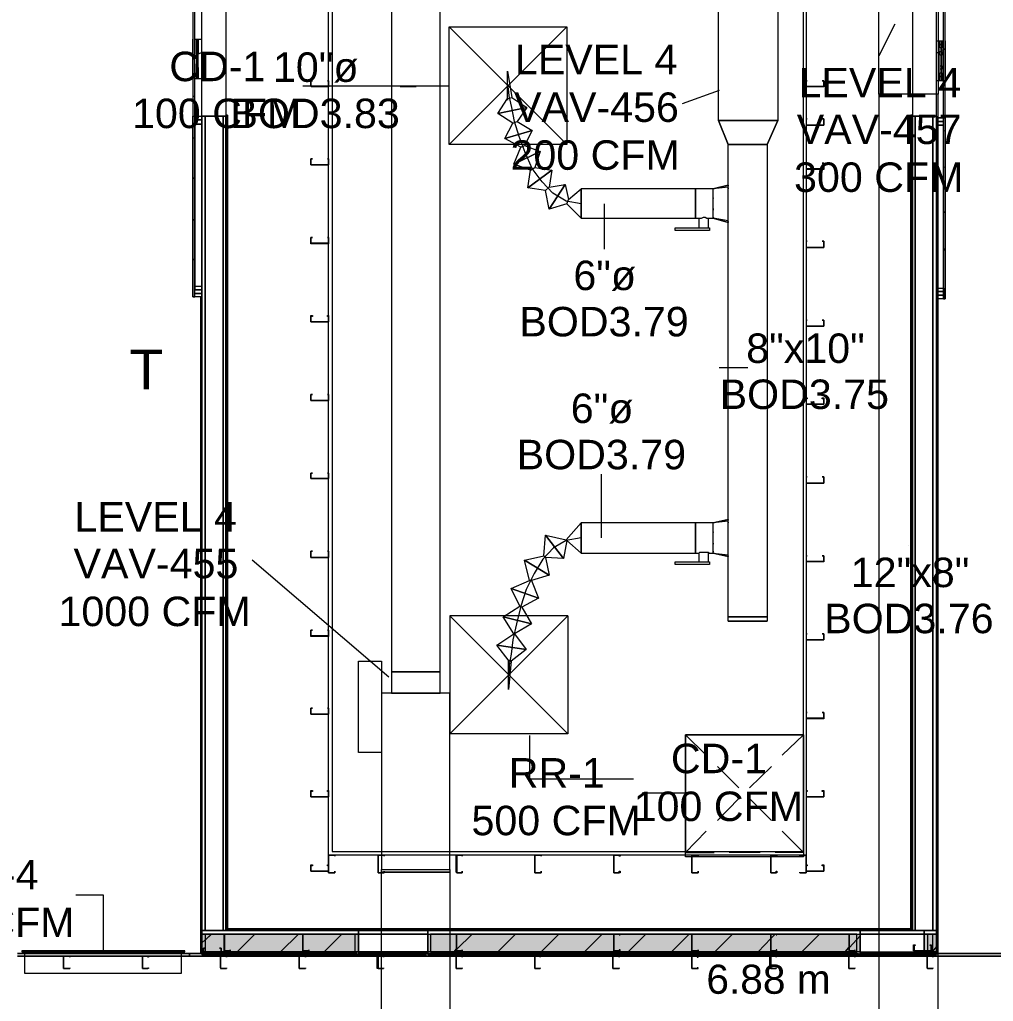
# Model space of a CAD drawing. Header units: metres. Extents: x 29 to 268, y -7 to 151.
# Drawn here: x 75.5 to 80.54, y 35.82 to 40.9 of the extents above; entities that cross this region are included whole.
import ezdxf

# ---------------------------------------------------------------- set-up
doc = ezdxf.new("R2010")
doc.units = ezdxf.units.M
doc.layers.add('HVAC - Ductos', color=5, linetype='Continuous', lineweight=50)
doc.layers.add('PDF2_Geometry', color=7, linetype='Continuous', true_color=0xaaaaaa)
doc.layers.add('PDF2_Solid Fills', color=7, linetype='Continuous', true_color=0xffffff)
doc.layers.add('PDF2_Text', color=7, linetype='Continuous')
doc.styles.add('PDF Helvetica', font='')
doc.styles.get('PDF Helvetica').set_extended_font_data('Helvetica')

msp = doc.modelspace()

# ---------------------------------------------------------------- hatches: boundary and pattern name
at = {"layer": 'PDF2_Solid Fills', "lineweight": 0, "transparency": 33554559}
h = msp.add_hatch(color=256, dxfattribs=at)
h.paths.add_polyline_path([(77.2539, 36.0759), (77.2539, 36.1675), (76.4427, 36.1675), (76.4427, 36.0805), (76.5435, 36.0805)])
h.paths.add_polyline_path([(80.2148, 36.0805), (80.2423, 36.0759), (80.2423, 36.1675), (80.1781, 36.1675), (80.1781, 36.0805)])
h.paths.add_polyline_path([(79.8481, 36.0759), (79.8481, 36.1675), (77.6114, 36.1675), (77.6114, 36.0759)])
h = msp.add_hatch(color=256, dxfattribs=at)
h.paths.add_polyline_path([(77.2356, 36.0759), (77.2356, 36.1675), (76.461, 36.1675), (76.461, 36.0805), (76.5435, 36.0805)])
h.paths.add_polyline_path([(80.2239, 36.0759), (80.2239, 36.1675), (80.1965, 36.1675), (80.1965, 36.0805), (80.2148, 36.0805)])
h.paths.add_polyline_path([(79.8298, 36.0759), (79.8298, 36.1675), (77.6252, 36.1675), (77.6252, 36.0759)])

# ---------------------------------------------------------------- linework, layer by layer
at = {"layer": 'HVAC - Ductos', "lineweight": 0}
for points in [[(77.4235, 42.5751), (77.4235, 37.5242), (77.4281, 37.5242), (77.4419, 37.5242), (77.4601, 37.5242), (77.4877, 37.5242), (77.5152, 37.5242), (77.5519, 37.5242), (77.5839, 37.5242), (77.616, 37.5242), (77.6389, 37.5242), (77.6619, 37.5242), (77.671, 37.5242), (77.6756, 37.5242), (77.6756, 42.5751)], [(77.7215, 40.2513), (78.331, 40.8609)], [(78.331, 40.2513), (77.7215, 40.8609)], [(80.0269, 40.8746), (79.9443, 40.7096)], [(78.0239, 40.4897), (78.0239, 40.4805), (78.0239, 40.6317), (78.0469, 40.4943), (78.1247, 40.4438), (77.9735, 40.4117), (78.0239, 40.4897), (78.0469, 40.4943)], [(77.7215, 40.5538), (76.9652, 40.5538)], [(77.5519, 40.5492), (77.4693, 40.5492)], [(78.4043, 39.9443), (78.3265, 39.958), (78.2577, 39.9992), (78.2027, 40.0588), (78.1523, 40.1275), (78.1156, 40.2101), (78.0835, 40.2926), (78.0606, 40.3705), (78.0469, 40.4438), (78.0331, 40.5034), (78.0285, 40.5401), (78.0239, 40.5538)], [(79.1193, 40.5309), (78.9269, 40.4621)], [(78.0515, 40.3613), (77.9735, 40.4117), (78.1247, 40.4438), (78.0744, 40.3705), (78.1523, 40.3246), (78.0102, 40.2834), (78.0515, 40.3613), (78.0744, 40.3705)], [(79.1148, 40.3751), (79.4219, 40.3751)], [(79.3669, 40.2513), (79.4219, 40.3751), (79.3669, 40.2513)], [(78.0927, 40.2375), (78.0102, 40.2834), (78.1523, 40.3246), (78.111, 40.2467), (78.1935, 40.2147), (78.056, 40.1505), (78.0927, 40.2375), (78.111, 40.2467)], [(79.3669, 40.2513), (79.1652, 40.2513)], [(78.1431, 40.1184), (78.056, 40.1505), (78.1935, 40.2147), (78.166, 40.1321), (78.2531, 40.1184), (78.1293, 40.0267), (78.1431, 40.1184), (78.166, 40.1321)], [(78.221, 40.013), (78.1293, 40.0267), (78.2531, 40.1184), (78.2393, 40.0313), (78.3219, 40.0451), (78.2393, 39.9167), (78.221, 40.013), (78.2393, 40.0313)], [(78.331, 39.9443), (78.2393, 39.9167), (78.3219, 40.0451), (78.3402, 39.9671), (78.4043, 40.0221), (78.4043, 39.8709), (78.331, 39.9443), (78.3402, 39.9671)], [(78.4043, 39.8755), (78.4043, 39.88), (78.4043, 39.8892), (78.4043, 39.9075), (78.4043, 39.9259), (78.4043, 39.9443), (78.4043, 39.9671), (78.4043, 39.9855), (78.4043, 39.9992), (78.4043, 40.013), (78.4043, 40.0175), (78.4043, 40.0221), (78.4043, 40.0175), (78.4043, 40.013), (78.4043, 39.9992), (78.4043, 39.9855), (78.4043, 39.9671), (78.4043, 39.9443), (78.4043, 39.9259), (78.4043, 39.9075), (78.4043, 39.8892), (78.4043, 39.88), (78.4043, 39.8709), (78.9956, 39.8709), (79.0139, 39.8709), (79.0139, 39.8205)], [(79.1652, 39.8525), (79.1652, 39.848), (79.0873, 39.8709), (79.0873, 39.88), (79.0873, 39.8892), (79.0873, 39.9075), (79.0873, 39.9259), (79.0873, 39.9443), (79.0873, 39.9671), (79.0873, 39.9855), (79.0873, 39.9992), (79.0873, 40.013), (79.0873, 40.0175), (79.0873, 40.0221), (78.9956, 40.0221), (78.9956, 40.0175), (78.9956, 40.013), (78.9956, 39.9992), (78.9956, 39.9855), (78.9956, 39.9671), (78.9956, 39.9443), (78.9956, 39.9259), (78.9956, 39.9075), (78.9956, 39.8892), (78.9956, 39.88), (78.9956, 39.8709), (78.9956, 39.88), (78.9956, 39.8892), (78.9956, 39.9075), (78.9956, 39.9259), (78.9956, 39.9443), (78.9956, 39.9671), (78.9956, 39.9855), (78.9956, 39.9992), (78.9956, 40.013), (78.9956, 40.0175), (78.9956, 40.0221), (78.4043, 40.0221), (78.4043, 39.8709)], [(79.1652, 40.0405), (79.0873, 40.0221), (79.1652, 40.0405)], [(79.1652, 40.0267), (79.1652, 40.0221), (79.1652, 40.0313), (79.0873, 40.0221)], [(79.1652, 39.9625), (79.1652, 39.9671), (79.1652, 39.9809), (79.1652, 39.9901), (79.1652, 39.9947), (79.1652, 39.9992), (79.1652, 40.0175)], [(78.5235, 39.9443), (78.5235, 39.7105)], [(79.1652, 39.8984), (79.1652, 39.903), (79.1652, 39.9121), (79.1652, 39.9259), (79.1652, 39.9305), (79.1652, 39.9351), (79.1652, 39.958)], [(78.4043, 39.8709), (78.4043, 39.8709)], [(79.0139, 39.8709), (79.0185, 39.8709), (79.0231, 39.8709), (79.0277, 39.8709), (79.0369, 39.8755), (79.0461, 39.8755), (79.0552, 39.8709), (79.0597, 39.8709), (79.0643, 39.8709)], [(79.0185, 39.8205), (79.0231, 39.8205), (79.0277, 39.8205), (79.0323, 39.8205), (79.0415, 39.8205), (79.0461, 39.8205), (79.0552, 39.8205), (79.0597, 39.8205), (79.0643, 39.8205), (79.0643, 39.8709), (79.0873, 39.8709), (79.0873, 39.8755), (79.0873, 39.8709)], [(79.1652, 39.8571), (79.0873, 39.8709), (79.1652, 39.848), (79.1652, 39.8525), (79.1652, 39.8571), (79.1652, 39.8617), (79.1652, 39.8709)], [(79.1652, 39.8755), (79.1652, 39.8892), (79.1652, 39.8938)], [(79.2661, 39.0963), (79.1193, 39.0963)], [(78.5097, 38.2163), (78.5097, 38.5463)], [(78.331, 38.2025), (78.3127, 38.1109), (78.221, 38.23), (78.3265, 38.2071), (78.331, 38.2025), (78.4043, 38.1384), (78.9956, 38.1384), (78.9956, 38.1429), (78.9956, 38.1521), (78.9956, 38.1613), (78.9956, 38.1797), (78.9956, 38.1979), (78.9956, 38.2163), (78.9956, 38.2346), (78.9956, 38.2529), (78.9956, 38.2713), (78.9956, 38.2805), (78.9956, 38.2897), (78.9956, 38.2942), (78.4043, 38.2942), (78.4043, 38.1384), (78.4043, 38.2942), (78.3265, 38.2071)], [(79.1652, 38.1246), (79.1652, 38.1201), (79.0873, 38.1384), (79.0873, 38.1429), (79.0873, 38.1475), (79.0873, 38.1521), (79.0873, 38.1613), (79.0873, 38.1797), (79.0873, 38.1979), (79.0873, 38.2163), (79.0873, 38.2346), (79.0873, 38.2529), (79.0873, 38.2713), (79.0873, 38.2805), (79.0873, 38.2851), (79.0873, 38.2897), (79.0873, 38.2942), (78.9956, 38.2942), (78.9956, 38.2897), (78.9956, 38.2805), (78.9956, 38.2713), (78.9956, 38.2529), (78.9956, 38.2346), (78.9956, 38.2163), (78.9956, 38.1979), (78.9956, 38.1797), (78.9956, 38.1613), (78.9956, 38.1521), (78.9956, 38.1429), (78.9956, 38.1384), (79.0139, 38.1384), (79.0139, 38.0925)], [(79.1652, 38.3125), (79.0873, 38.2942), (79.1652, 38.3125)], [(79.1652, 38.2346), (79.1652, 38.2392), (79.1652, 38.2484), (79.1652, 38.2575), (79.1652, 38.2621), (79.1652, 38.2713), (79.1652, 38.2897), (79.1652, 38.2988), (79.1652, 38.3034), (79.0873, 38.2942)], [(79.1652, 38.2988), (79.1652, 38.2942)], [(78.4043, 38.2163), (78.3265, 38.2025), (78.2623, 38.1659), (78.2073, 38.1063), (78.1615, 38.0329), (78.1202, 37.9505), (78.0927, 37.8633), (78.0698, 37.7717), (78.0515, 37.6892), (78.0423, 37.6159), (78.0331, 37.5609), (78.0331, 37.5196), (78.0285, 37.5059)], [(78.221, 38.1155), (78.2393, 38.0238), (78.111, 38.1017), (78.2119, 38.1246), (78.221, 38.23), (78.3127, 38.1109), (78.221, 38.1155), (78.2119, 38.1246)], [(79.1652, 38.2025), (79.1652, 38.2071), (79.1652, 38.23)], [(79.1652, 38.1705), (79.1652, 38.1751), (79.1652, 38.1842), (79.1652, 38.1934), (79.1652, 38.1979)], [(79.0139, 38.1384), (79.0185, 38.1429), (79.0231, 38.1429), (79.0277, 38.1429), (79.0369, 38.1429), (79.0461, 38.1429), (79.0552, 38.1429), (79.0597, 38.1429), (79.0643, 38.1429), (79.0643, 38.1384)], [(79.0185, 38.0925), (79.0231, 38.0925), (79.0277, 38.0925), (79.0323, 38.0925), (79.0415, 38.0925), (79.0461, 38.0925), (79.0552, 38.0925), (79.0597, 38.0925), (79.0643, 38.0925), (79.0643, 38.1384), (79.0873, 38.1384), (79.1652, 38.1292)], [(79.0873, 38.1384), (79.1652, 38.1201), (79.1652, 38.1246), (79.1652, 38.1338), (79.1652, 38.1429), (79.1652, 38.1613), (79.1652, 38.1659)], [(80.1002, 38.1751), (80.1002, 38.1751)], [(77.4097, 37.4967), (76.7039, 38.1017)], [(78.1477, 37.9963), (78.1843, 37.9047), (78.0423, 37.955), (78.1385, 37.9963), (78.111, 38.1017), (78.2393, 38.0238), (78.1477, 37.9963), (78.1385, 37.9963)], [(78.0973, 37.8588), (78.1477, 37.7717), (78.001, 37.8083), (78.0881, 37.8633), (78.0423, 37.955), (78.1843, 37.9047), (78.0973, 37.8588), (78.0881, 37.8633)], [(78.3356, 37.8129), (77.726, 37.8129), (77.726, 37.4142), (77.3731, 37.4142), (77.3731, 36.5021), (77.726, 36.5021), (77.726, 37.4142)], [(78.3356, 37.2033), (77.726, 37.8129)], [(78.0606, 37.7213), (78.1202, 37.6388), (77.9689, 37.6617), (78.056, 37.7213), (78.001, 37.8083), (78.1477, 37.7717), (78.0606, 37.7213), (78.056, 37.7213)], [(79.1652, 37.7855), (79.1652, 37.8083), (79.3669, 37.8083), (79.3669, 37.7855)], [(79.3669, 37.7855), (79.1652, 37.7855), (79.3669, 37.7855)], [(78.0423, 37.5792), (78.0285, 37.4325), (78.0285, 37.5838), (78.0331, 37.5792), (77.9689, 37.6617), (78.1202, 37.6388), (78.0423, 37.5792), (78.0331, 37.5792)], [(77.726, 37.4142), (77.726, 37.2033)], [(77.726, 37.2033), (77.726, 37.2033)], [(78.1385, 37.1942), (78.1385, 36.9696), (78.6747, 36.9696)], [(79.0506, 37.0933), (78.9452, 37.1988)], [(79.5548, 36.5892), (79.5548, 37.1988), (78.9452, 37.1988), (78.9452, 36.5892)], [(79.2202, 36.9238), (79.1102, 37.0338)], [(78.9452, 36.8963), (78.7206, 36.8963)], [(79.3898, 36.7542), (79.2752, 36.8688)], [(79.4448, 36.6992), (79.5548, 36.5892), (79.4081, 36.5892)], [(79.0919, 36.5892), (78.9452, 36.5892)], [(79.3302, 36.5892), (79.1698, 36.5892)], [(75.9339, 36.0805), (75.9339, 36.3692), (75.7918, 36.3692)], [(75.5123, 36.0759), (76.3556, 36.0759), (76.3556, 36.0805), (75.5123, 36.0805), (75.5123, 36.0759), (75.526, 36.0759), (75.526, 36.0529), (76.3373, 36.0529), (75.526, 36.0529), (75.526, 35.9659), (76.3373, 35.9659), (76.3373, 36.0529), (76.3373, 36.0759), (76.351, 36.0759)], [(76.3281, 36.0805), (75.5351, 36.0805)], [(76.3327, 36.0529), (76.3327, 36.0529)]]:
    msp.add_lwpolyline(points, dxfattribs=at)
for points in [[(80.2515, 41.4246), (80.2515, 40.5126), (79.9443, 40.5126), (79.9443, 41.4246)], [(79.4219, 41.2826), (79.4219, 40.3751), (79.1148, 40.3751), (79.1148, 41.2826)], [(77.7215, 40.8609), (78.331, 40.8609), (78.331, 40.2513), (77.7215, 40.2513)], [(79.1148, 40.3751), (79.1652, 40.2513)], [(79.3669, 40.2513), (79.3669, 37.8083), (79.1652, 37.8083), (79.1652, 40.2513)], [(79.1652, 40.0359), (79.1652, 40.0405)], [(79.0873, 39.9763), (79.0873, 39.9717)], [(79.0873, 39.9213), (79.0873, 39.9167), (79.0873, 39.9121), (79.0873, 39.9167)], [(78.8902, 39.8067), (78.8902, 39.8205), (79.0689, 39.8205), (79.0689, 39.8067)], [(78.4043, 38.1384), (78.4043, 38.1429), (78.4043, 38.1521), (78.4043, 38.1613), (78.4043, 38.1797), (78.4043, 38.1979), (78.4043, 38.2163), (78.4043, 38.2346), (78.4043, 38.2529), (78.4043, 38.2713), (78.4043, 38.2805), (78.4043, 38.2897), (78.4043, 38.2942), (78.4043, 38.2897), (78.4043, 38.2805), (78.4043, 38.2713), (78.4043, 38.2529), (78.4043, 38.2346), (78.4043, 38.2163), (78.4043, 38.1979), (78.4043, 38.1797), (78.4043, 38.1613), (78.4043, 38.1521), (78.4043, 38.1429)], [(79.1652, 38.3079), (79.1652, 38.3125)], [(79.0873, 38.2484), (79.0873, 38.2438)], [(79.0873, 38.1888), (79.0873, 38.1842)], [(79.0873, 38.1475), (79.0873, 38.1429)], [(78.8902, 38.0788), (78.8902, 38.0925), (79.0689, 38.0925), (79.0689, 38.0788)], [(78.3356, 37.8129), (78.3356, 37.2033), (77.726, 37.2033)], [(77.2539, 37.5792), (77.3731, 37.5792), (77.3731, 37.1071), (77.2539, 37.1071)], [(77.4235, 37.4142), (77.4281, 37.4142), (77.4419, 37.4142), (77.4601, 37.4142), (77.4877, 37.4142), (77.5152, 37.4142), (77.5519, 37.4142), (77.5839, 37.4142), (77.616, 37.4142), (77.6389, 37.4142), (77.6619, 37.4142), (77.671, 37.4142), (77.6756, 37.4142), (77.6756, 37.5242), (77.671, 37.5242), (77.6619, 37.5242), (77.6389, 37.5242), (77.616, 37.5242), (77.5839, 37.5242), (77.5519, 37.5242), (77.5152, 37.5242), (77.4877, 37.5242), (77.4601, 37.5242), (77.4419, 37.5242), (77.4281, 37.5242), (77.4235, 37.5242)], [(78.9452, 37.1988), (79.5548, 37.1988), (79.5548, 36.5663), (78.9452, 36.5663)], [(77.726, 36.5021), (77.726, 36.4883), (77.3731, 36.4883), (77.3731, 36.5021)], [(77.3731, 34.9713), (77.3731, 36.4883), (77.726, 36.4883), (77.726, 34.9713)], [(75.6589, 36.0529), (75.5351, 36.0529)], [(75.8973, 36.0529), (75.7368, 36.0529)], [(76.1356, 36.0529), (75.9752, 36.0529)], [(76.3327, 36.0529), (76.2135, 36.0529)]]:
    msp.add_lwpolyline(points, close=True, dxfattribs=at)
msp.add_lwpolyline([(79.9443, 35.2096), (80.2515, 35.2096), (80.2515, 40.5126), (79.9443, 40.5126), (79.9443, 35.2096), (80.2515, 35.2096), (80.2561, 35.15), (80.2744, 35.095), (80.3019, 35.04), (80.3385, 34.9942), (80.3844, 34.9575), (80.4394, 34.93), (80.4944, 34.9117), (80.5539, 34.9071), (80.5539, 34.6), (80.5539, 34.9071), (80.6181, 34.9071), (80.6181, 34.6), (80.5539, 34.6, -0.40927)], format="xyb", close=True, dxfattribs=at)
at = {"layer": 'PDF2_Geometry', "lineweight": 0}
for points in [[(76.406, 39.463), (76.3968, 39.463), (76.3968, 40.398), (76.406, 40.398), (76.406, 41.3742), (76.3968, 41.3742), (76.3968, 42.355), (76.406, 42.355), (76.406, 43.3313), (76.3968, 43.3313), (76.3968, 44.3076), (76.406, 44.3076), (76.406, 45.2884), (76.3968, 45.2884), (76.3968, 46.5214), (76.3968, 46.7322), (76.406, 46.7322), (76.406, 46.5214), (76.3968, 46.5214), (76.3968, 46.7322), (76.406, 46.7322)], [(76.6031, 40.98), (76.5664, 40.98), (76.5664, 41.8647), (76.5664, 40.398), (76.4427, 40.398), (76.4427, 45.2838), (76.5664, 45.2838), (76.5664, 46.0722), (76.9698, 46.0722), (76.9698, 41.9884), (76.9835, 41.9884), (76.9835, 46.0722), (79.6831, 46.0722), (79.6831, 41.9884), (79.7015, 41.9884), (79.7015, 46.0722)], [(76.5664, 41.8647), (80.1185, 41.8647), (80.1185, 40.398), (80.1185, 36.1859), (80.1185, 40.398), (80.2423, 40.398), (80.2423, 45.2838)], [(80.2789, 39.4538), (80.2881, 39.4538), (80.2881, 40.3889), (80.2881, 39.4538), (80.2789, 39.4538), (80.2789, 40.3889), (80.2881, 40.3889), (80.2881, 41.3651), (80.2789, 41.3651), (80.2789, 42.3459), (80.2881, 42.3459), (80.2881, 43.3222), (80.2789, 43.3222), (80.2789, 44.2984), (80.2881, 44.2984), (80.2881, 45.2792)], [(76.3968, 44.3076), (76.406, 44.3076), (76.406, 43.3313), (76.3968, 43.3313), (76.3968, 42.355), (76.406, 42.355), (76.406, 41.3742), (76.3968, 41.3742), (76.3968, 40.398), (76.3968, 39.463), (76.406, 39.463), (76.406, 40.398), (76.4198, 40.398)], [(80.2789, 40.3889), (80.2423, 40.3889), (80.2789, 40.3889), (80.2789, 41.3651), (80.2881, 41.3651), (80.2881, 42.3459), (80.2789, 42.3459), (80.2789, 42.3642), (80.2423, 42.3642)], [(76.3968, 40.5905), (76.3968, 40.7967)], [(76.406, 40.7967), (76.4152, 40.7967), (76.4152, 40.5905), (76.406, 40.5905)], [(76.4427, 40.5905), (76.4244, 40.5905), (76.4244, 40.7967), (76.4427, 40.7967)], [(80.2423, 40.7876), (80.2607, 40.7876), (80.2607, 40.5813), (80.2423, 40.5813)], [(80.2789, 40.5813), (80.2698, 40.5813), (80.2698, 40.7876), (80.2789, 40.7876)], [(80.2881, 40.7876), (80.2881, 40.5813)], [(76.4427, 40.728), (76.4244, 40.7188), (76.4152, 40.7188), (76.4152, 40.7417), (76.4244, 40.7417), (76.4244, 40.7188)], [(80.2607, 40.7326), (80.2698, 40.7326), (80.2698, 40.7509), (80.2607, 40.7509), (80.2607, 40.7326), (80.2698, 40.7326), (80.2698, 40.7142), (80.2607, 40.7142), (80.2607, 40.7326), (80.2423, 40.7234)], [(80.2881, 40.7463), (80.2789, 40.7417), (80.2698, 40.7371)], [(76.4152, 40.7142), (76.406, 40.7096), (76.3968, 40.705)], [(76.4244, 40.6501), (76.4244, 40.6317), (76.4152, 40.6317), (76.4152, 40.6501), (76.4244, 40.6501), (76.4152, 40.6501), (76.4152, 40.6684), (76.4244, 40.6684)], [(80.2607, 40.6593), (80.2698, 40.6593), (80.2698, 40.6409), (80.2607, 40.6409), (80.2607, 40.6226), (80.2698, 40.6226), (80.2698, 40.6409), (80.2607, 40.6409)], [(77.0156, 40.5813), (77.0156, 40.5813)], [(77.0935, 40.5813), (77.0935, 40.5813)], [(79.5685, 40.5538), (79.6602, 40.5538), (79.6602, 40.5813), (79.6511, 40.5813), (79.6602, 40.5813), (79.6602, 40.5538), (79.6602, 40.5492), (79.5685, 40.5492)], [(79.5731, 40.5813), (79.5731, 40.5813)], [(79.6511, 40.5813), (79.6511, 40.5813)], [(77.0981, 40.5538), (77.0981, 40.5538)], [(79.5685, 40.5538), (79.5685, 40.5538)], [(79.6602, 40.5538), (79.6602, 40.5538)], [(80.2881, 40.5584), (80.2789, 40.5538)], [(76.406, 40.5034), (76.3968, 40.4988)], [(76.3968, 40.398), (76.406, 40.398), (76.4427, 40.398), (76.4427, 36.0667)], [(76.406, 40.398), (76.406, 40.3797), (76.406, 40.3567), (76.4427, 40.3567), (76.406, 40.3567), (76.406, 39.4996)], [(76.4427, 40.3797), (76.406, 40.3797), (76.4427, 40.3797)], [(76.4427, 40.398), (76.4427, 36.1859), (76.4427, 40.398), (76.461, 40.398), (76.461, 36.1859), (76.461, 40.398), (76.5527, 40.398), (76.5527, 36.1859), (76.5527, 40.398), (76.5664, 40.398), (76.5664, 36.1859), (76.4427, 36.1859), (76.4427, 40.398), (76.5664, 40.398), (76.5664, 36.1859), (76.5756, 36.195), (80.1185, 36.195), (76.5756, 36.195)], [(76.5664, 40.398), (76.5664, 40.398)], [(76.5664, 36.1859), (76.5664, 40.398), (76.5664, 36.1859)], [(79.5731, 40.3843), (79.5731, 40.3843)], [(79.6511, 40.3843), (79.6511, 40.3843)], [(80.2881, 39.4767), (80.2789, 39.4721), (80.2789, 39.4538), (80.2423, 39.4538), (80.2423, 36.1859), (80.2423, 40.398), (80.2239, 40.398), (80.2239, 36.1859), (80.2239, 40.398), (80.1323, 40.398), (80.1323, 36.1859), (80.1323, 40.398), (80.1185, 40.398), (80.2423, 40.398), (80.2423, 36.0667), (80.2423, 36.1859), (80.2423, 36.195), (80.2423, 36.1859), (80.2469, 36.1859), (80.2423, 36.1859), (80.2423, 39.4538)], [(80.1185, 40.398), (80.1185, 36.1859), (80.1185, 40.398)], [(80.2423, 40.398), (80.2423, 40.398)], [(80.2789, 40.3705), (80.2423, 40.3705), (80.2789, 40.3705), (80.2789, 40.3889), (80.2881, 40.3889)], [(79.5685, 40.3521), (79.5685, 40.3521)], [(79.6602, 40.3521), (79.6602, 40.3521)], [(79.6602, 40.3521), (79.6602, 40.3521)], [(80.2789, 39.4905), (80.2789, 40.3521), (80.2423, 40.3521), (80.2789, 40.3521), (80.2789, 40.3659)], [(80.2881, 40.3246), (80.2789, 40.3201)], [(76.406, 40.288), (76.3968, 40.2834)], [(77.0156, 40.178), (77.0156, 40.178)], [(77.0935, 40.178), (77.0935, 40.178)], [(77.0981, 40.1459), (77.0981, 40.1459)], [(77.0981, 40.1459), (77.0981, 40.1459)], [(79.5685, 40.1275), (79.6602, 40.1275), (79.6602, 40.155), (79.6511, 40.155), (79.6602, 40.155), (79.6602, 40.1275), (79.6602, 40.123), (79.5685, 40.123)], [(79.5685, 40.1275), (79.5685, 40.1275)], [(79.5731, 40.155), (79.5731, 40.155)], [(79.6511, 40.155), (79.6511, 40.155)], [(79.6602, 40.1275), (79.6602, 40.1275)], [(80.2881, 40.1367), (80.2789, 40.1321)], [(76.406, 40.0817), (76.3968, 40.0725)], [(76.406, 39.8663), (76.3968, 39.8571)], [(80.2881, 39.903), (80.2789, 39.8984)], [(77.0156, 39.7701), (77.0156, 39.7701)], [(77.0935, 39.7701), (77.0935, 39.7701)], [(77.0981, 39.7425), (77.0981, 39.7425)], [(79.5685, 39.7197), (79.5685, 39.7197)], [(79.5731, 39.7517), (79.5731, 39.7517)], [(79.6511, 39.7517), (79.6511, 39.7517)], [(79.6602, 39.7197), (79.6602, 39.7197)], [(79.6602, 39.7197), (79.6602, 39.7197)], [(80.2881, 39.7151), (80.2789, 39.7059)], [(76.406, 39.6601), (76.3968, 39.6509)], [(76.4427, 39.463), (76.4427, 36.0667), (76.4427, 39.463), (76.406, 39.463), (76.406, 39.4813), (76.4427, 39.4813), (76.406, 39.4813), (76.406, 39.4996), (76.4427, 39.4996), (76.406, 39.4996), (76.406, 39.518), (76.4427, 39.518)], [(80.2423, 39.5088), (80.2789, 39.5088), (80.2789, 39.4905), (80.2423, 39.4905), (80.2789, 39.4905), (80.2789, 39.4721)], [(77.0981, 39.3346), (77.0981, 39.3346)], [(77.0981, 39.3346), (77.0981, 39.3346)], [(79.5685, 39.3117), (79.5685, 39.3117)], [(79.5731, 39.3438), (79.5731, 39.3438)], [(79.6511, 39.3438), (79.6511, 39.3438)], [(77.0156, 38.9588), (77.0156, 38.9588)], [(77.0935, 38.9588), (77.0935, 38.9588)], [(79.5685, 38.9405), (79.5731, 38.9405), (79.5731, 38.9359), (79.5685, 38.9359)], [(79.5685, 38.9084), (79.5685, 38.9084)], [(79.6602, 38.9084), (79.6602, 38.9084)], [(79.6602, 38.9084), (79.6602, 38.9084)], [(77.0156, 38.5509), (77.0156, 38.5509)], [(77.0935, 38.5509), (77.0935, 38.5509)], [(77.0981, 38.5234), (77.0981, 38.5234)], [(77.0981, 38.5234), (77.0981, 38.5234)], [(79.5685, 38.5005), (79.5685, 38.5005)], [(79.5731, 38.5325), (79.5731, 38.5325)], [(79.6511, 38.5325), (79.6511, 38.5325)], [(77.0156, 38.1475), (77.0156, 38.1475)], [(77.0935, 38.1475), (77.0935, 38.1475)], [(77.0981, 38.1155), (77.0981, 38.1155)], [(77.0981, 38.1155), (77.0981, 38.1155)], [(79.5685, 38.0971), (79.6602, 38.0971), (79.6602, 38.1246), (79.6511, 38.1246), (79.6602, 38.1246), (79.6602, 38.0971), (79.6602, 38.0925), (79.5685, 38.0925)], [(79.5685, 38.0971), (79.5685, 38.0971)], [(79.5731, 38.1246), (79.5731, 38.1246)], [(79.6511, 38.1246), (79.6511, 38.1246)], [(79.6602, 38.0971), (79.6602, 38.0971)], [(77.0156, 37.7396), (77.0156, 37.7396)], [(77.0935, 37.7396), (77.0935, 37.7396)], [(77.0981, 37.7121), (77.0981, 37.7121)], [(79.5685, 37.6892), (79.5685, 37.6892)], [(79.5731, 37.7213), (79.5731, 37.7213)], [(79.6511, 37.7213), (79.6511, 37.7213)], [(79.6602, 37.6892), (79.6602, 37.6892)], [(79.6602, 37.6892), (79.6602, 37.6892)], [(77.0156, 37.3363), (77.0156, 37.3363)], [(77.0935, 37.3363), (77.0935, 37.3363)], [(77.0981, 37.3042), (77.0981, 37.3042)], [(77.0981, 37.3042), (77.0981, 37.3042)], [(79.5685, 37.2859), (79.6602, 37.2859), (79.6602, 37.3133), (79.6511, 37.3133), (79.6602, 37.3133), (79.6602, 37.2859), (79.6602, 37.2813), (79.5685, 37.2813)], [(79.5685, 37.2859), (79.5685, 37.2859)], [(79.5731, 37.3133), (79.5731, 37.3133)], [(79.6511, 37.3133), (79.6511, 37.3133)], [(79.6602, 37.2859), (79.6602, 37.2859)], [(77.0981, 36.8779), (77.0981, 36.8779)], [(77.0981, 36.8779), (77.0981, 36.8779)], [(79.5685, 36.9101), (79.5731, 36.9101), (79.5731, 36.9055), (79.5685, 36.9055)], [(79.5685, 36.8779), (79.5685, 36.8779)], [(79.6602, 36.8779), (79.6602, 36.8779)], [(79.6602, 36.8779), (79.6602, 36.8779)], [(77.1302, 36.5709), (77.1302, 36.5709)], [(77.3548, 36.5755), (77.3548, 36.5755)], [(77.3548, 36.5755), (77.3548, 36.5755)], [(77.3869, 36.5709), (77.3869, 36.5709)], [(77.7627, 36.5755), (77.7627, 36.5755)], [(77.7902, 36.5709), (77.7902, 36.5709)], [(78.166, 36.5755), (78.166, 36.5755)], [(78.166, 36.5755), (78.166, 36.5755)], [(78.1981, 36.5709), (78.1981, 36.5709)], [(78.5739, 36.5755), (78.5739, 36.5755)], [(78.5739, 36.5755), (78.5739, 36.5755)], [(79.0093, 36.5709), (79.0093, 36.5709)], [(79.3852, 36.5755), (79.3852, 36.5755)], [(79.3852, 36.5755), (79.3852, 36.5755)], [(79.5365, 36.5663), (79.5365, 36.5663)], [(79.5685, 36.5755), (79.5685, 36.5755)], [(79.5685, 36.5755), (79.5685, 36.5755)], [(77.0981, 36.4929), (77.0981, 36.4929)], [(77.0981, 36.4929), (77.0981, 36.4929)], [(77.1302, 36.4929), (77.1302, 36.4929)], [(77.3869, 36.4929), (77.3869, 36.4929)], [(77.7902, 36.4929), (77.7902, 36.4929)], [(78.1981, 36.4929), (78.1981, 36.4929)], [(79.0093, 36.4929), (79.0093, 36.4929)], [(79.5365, 36.4883), (79.5365, 36.4883)], [(79.5685, 36.4929), (79.5685, 36.4929)], [(79.5685, 36.4929), (79.5685, 36.4929)], [(79.6602, 36.4929), (79.6602, 36.4929)], [(79.6602, 36.4929), (79.6602, 36.4929)], [(76.4427, 36.0759), (76.4427, 36.1675), (76.4427, 36.1859), (77.2539, 36.1859), (77.2539, 36.1675), (77.2539, 36.0621), (76.4427, 36.0621), (76.4427, 36.1675)], [(77.2539, 36.1859), (76.4427, 36.1859), (77.2539, 36.1859)], [(77.2539, 36.1675), (77.2539, 36.1859), (77.6114, 36.1859), (77.6114, 36.0667), (77.6114, 36.0759), (77.6114, 36.0621), (79.8481, 36.0621), (79.8481, 36.0759), (77.6114, 36.0759), (77.2539, 36.0759), (77.6114, 36.0759), (77.6114, 36.1675), (77.6114, 36.1859), (79.8481, 36.1859), (79.8481, 36.1675), (79.8481, 36.0621), (77.6114, 36.0621), (77.6114, 36.1675), (77.6114, 36.0805)], [(77.6114, 36.1675), (77.2539, 36.1675), (77.2539, 36.0805)], [(79.8481, 36.1859), (77.6114, 36.1859), (79.8481, 36.1859)], [(79.8481, 36.1675), (79.8481, 36.0759), (80.1781, 36.0759), (80.1781, 36.0667), (80.1781, 36.0805), (80.1781, 36.1859), (79.8481, 36.1859), (79.8481, 36.1675), (80.1781, 36.1675), (80.1781, 36.1859), (79.8481, 36.1859), (80.1781, 36.1859), (79.8481, 36.1859), (79.8481, 36.0621), (80.1735, 36.0621), (79.8481, 36.0621), (80.1735, 36.0621), (79.8481, 36.0621), (79.8481, 36.0759), (80.1781, 36.0759), (80.2423, 36.0759)], [(80.1781, 36.1675), (79.8481, 36.1675), (79.8481, 36.0805)], [(80.2423, 36.1675), (80.2423, 36.0759), (80.2423, 36.1675), (80.1781, 36.1675), (80.1781, 36.0805), (80.1781, 36.1675), (80.1781, 36.1859), (80.2423, 36.1859), (80.2423, 36.1675), (80.2423, 36.0621), (80.1781, 36.0621), (80.1781, 36.0805), (80.1781, 36.1675), (80.1781, 36.0805)], [(80.2423, 36.1859), (80.1781, 36.1859), (80.2423, 36.1859)], [(80.1965, 36.0759), (80.2239, 36.0759), (80.2239, 36.1675), (80.1965, 36.1675), (80.1965, 36.0805)], [(75.4893, 36.0667), (76.3785, 36.0667), (76.4518, 36.0667), (76.5435, 36.0667), (77.2448, 36.0667), (76.5435, 36.0667), (76.4518, 36.0667), (76.3785, 36.0667), (75.4893, 36.0667)], [(76.4427, 36.0621), (76.4427, 36.0621)], [(76.4427, 36.0621), (77.2539, 36.0621), (76.4427, 36.0621)], [(77.2539, 36.0621), (77.2539, 36.0621)], [(77.6114, 36.0621), (77.6114, 36.0621)], [(77.6114, 36.0621), (79.8481, 36.0621), (77.6114, 36.0621)], [(86.2511, 36.0667), (85.3619, 36.0667), (83.2536, 36.0667), (82.3644, 36.0667), (82.3644, 36.0529), (82.3644, 36.0667), (80.9527, 36.0667), (80.6227, 36.0667), (80.1735, 36.0667), (80.1735, 36.0529), (79.8389, 36.0529), (79.8389, 36.0621), (79.8389, 36.0529), (80.1735, 36.0529), (80.1735, 36.0667), (79.8481, 36.0667), (80.1735, 36.0667), (80.6227, 36.0667), (80.9527, 36.0667), (82.3644, 36.0667), (83.2536, 36.0667), (85.3619, 36.0667), (86.2511, 36.0667)], [(79.8481, 36.0621), (79.8481, 36.0621)], [(79.8481, 36.0621), (79.8481, 36.0621)], [(80.1277, 36.0805), (80.1277, 36.0805)], [(80.1781, 36.0759), (80.1781, 36.0759)], [(80.1781, 36.0621), (80.1781, 36.0621)], [(80.1781, 36.0621), (80.2423, 36.0621), (80.1781, 36.0621)], [(80.2148, 36.0805), (80.2148, 36.0805)], [(80.2148, 36.0805), (80.2148, 36.0805)], [(80.2423, 36.0621), (80.2423, 36.0621)], [(75.7597, 36.0529), (75.7597, 36.0483), (75.7597, 36.0529), (75.7277, 36.0529)], [(75.7597, 36.0483), (75.7597, 36.0483)], [(76.1677, 36.0529), (76.1677, 36.0483), (76.1631, 36.0483), (76.1631, 36.0529), (76.1356, 36.0529)], [(77.3823, 36.0529), (77.3823, 36.0483), (77.3823, 36.0529), (77.3548, 36.0529)], [(77.3823, 36.0483), (77.3823, 36.0483)], [(77.7902, 36.0529), (77.7902, 36.0483), (77.7902, 36.0529), (77.7581, 36.0529)], [(77.7902, 36.0483), (77.7902, 36.0483)], [(79.4127, 36.0529), (79.4127, 36.0483), (79.4127, 36.0529), (79.3852, 36.0529)], [(79.4127, 36.0483), (79.4127, 36.0483)], [(79.8206, 36.0529), (79.8206, 36.0483), (79.8206, 36.0529), (79.7885, 36.0529)], [(79.8206, 36.0483), (79.8206, 36.0483)], [(75.7597, 35.9933), (75.7597, 35.9933)], [(77.3823, 35.9933), (77.3823, 35.9933)], [(77.7902, 35.9933), (77.7902, 35.9933)], [(79.4127, 35.9933), (79.4127, 35.9933)], [(79.8206, 35.9933), (79.8206, 35.9933)]]:
    msp.add_lwpolyline(points, dxfattribs=at)
for points in [[(79.5685, 41.4843), (79.5685, 41.4705), (79.5685, 36.5937), (79.5685, 36.5755), (77.0981, 36.5755), (77.0981, 36.5937), (77.0981, 41.4705), (77.0981, 41.4843)], [(77.1164, 41.4705), (77.1164, 36.5937), (79.5548, 36.5937), (79.5548, 41.4705)], [(76.4152, 40.7784), (76.4152, 40.7967), (76.4244, 40.7967), (76.4244, 40.7784)], [(80.2698, 40.7876), (80.2698, 40.7693), (80.2607, 40.7693), (80.2607, 40.7876)], [(76.4244, 40.7601), (76.4152, 40.7601), (76.4152, 40.7784), (76.4244, 40.7784)], [(76.4244, 40.7417), (76.4152, 40.7417), (76.4152, 40.7601), (76.4244, 40.7601)], [(80.2698, 40.7693), (80.2698, 40.7509), (80.2607, 40.7509), (80.2607, 40.7693)], [(76.4244, 40.6088), (76.4152, 40.6088), (76.4152, 40.6317), (76.4244, 40.6317)], [(76.4244, 40.6088), (76.4244, 40.5905), (76.4152, 40.5905), (76.4152, 40.6088)], [(77.0064, 40.5538), (77.011, 40.5538), (77.0981, 40.5538), (77.0981, 40.5813), (77.0935, 40.5813), (77.0981, 40.5813), (77.0981, 40.5538), (77.0981, 40.5492), (77.011, 40.5492), (77.0064, 40.5538), (77.0064, 40.5813)], [(77.0156, 40.5813), (77.0064, 40.5813)], [(79.5731, 40.5813), (79.5685, 40.5813)], [(80.2698, 40.6226), (80.2698, 40.6042), (80.2607, 40.6042), (80.2607, 40.6226)], [(80.2607, 40.5813), (80.2607, 40.6042), (80.2698, 40.6042), (80.2698, 40.5813)], [(76.5756, 40.4026), (76.5664, 40.4026), (76.5756, 40.4026), (76.5756, 36.195), (76.5664, 36.1859), (76.5664, 40.398), (76.5664, 36.1859), (76.5756, 36.195)], [(79.6602, 40.3521), (79.6602, 40.3843), (79.6511, 40.3843), (79.6602, 40.3843), (79.6602, 40.3521), (79.5685, 40.3521)], [(79.5731, 40.3843), (79.5685, 40.3843)], [(80.1094, 40.4026), (80.1185, 40.4026), (80.1094, 40.4026), (80.1094, 36.1859)], [(80.1185, 40.398), (80.1185, 36.1859)], [(80.2423, 36.0667), (80.2423, 36.1859), (80.2469, 36.1859), (80.2469, 36.0667), (80.2469, 36.1859), (80.2469, 39.4538), (80.2469, 36.1859), (80.2423, 36.1859), (80.2423, 40.398)], [(77.0064, 40.1459), (77.011, 40.1459), (77.0981, 40.1459), (77.0981, 40.178), (77.0935, 40.178), (77.0981, 40.178), (77.0981, 40.1459), (77.011, 40.1459), (77.0064, 40.1459), (77.0064, 40.178)], [(77.0156, 40.178), (77.0064, 40.178)], [(79.5731, 40.155), (79.5685, 40.155)], [(77.0064, 39.7425), (77.011, 39.7425), (77.0981, 39.7425), (77.0981, 39.7701), (77.0935, 39.7701), (77.0981, 39.7701), (77.0981, 39.7425), (77.0981, 39.738), (77.011, 39.738), (77.0064, 39.738), (77.0064, 39.7425), (77.0064, 39.7701)], [(77.0156, 39.7701), (77.0064, 39.7701)], [(79.6602, 39.7197), (79.6602, 39.7517), (79.6511, 39.7517), (79.6602, 39.7517), (79.6602, 39.7197), (79.5685, 39.7197)], [(79.5731, 39.7517), (79.5685, 39.7517)], [(76.4381, 36.0667), (76.4381, 39.463)], [(80.2423, 39.4721), (80.2789, 39.4721)], [(77.0156, 39.3667), (77.0156, 39.3621), (77.0064, 39.3621), (77.0064, 39.3346), (77.011, 39.3346), (77.0981, 39.3346), (77.0981, 39.3621), (77.0935, 39.3621), (77.0935, 39.3667), (77.0981, 39.3667), (77.0981, 39.3346), (77.011, 39.3346), (77.0064, 39.3346), (77.0064, 39.3667)], [(79.6602, 39.3117), (79.6602, 39.3163), (79.6602, 39.3438), (79.6511, 39.3438), (79.6602, 39.3438), (79.6602, 39.3163), (79.6602, 39.3117), (79.5685, 39.3117)], [(79.5731, 39.3438), (79.5685, 39.3438)], [(77.0064, 38.9313), (77.0064, 38.9267), (77.011, 38.9267), (77.0981, 38.9267), (77.0981, 38.9313), (77.0981, 38.9588), (77.0935, 38.9588), (77.0981, 38.9588), (77.0981, 38.9313), (77.0981, 38.9267), (77.011, 38.9267), (77.0064, 38.9267), (77.0064, 38.9313), (77.0064, 38.9588)], [(77.0156, 38.9588), (77.0064, 38.9588)], [(79.6602, 38.9084), (79.6602, 38.9359), (79.6511, 38.9359), (79.6511, 38.9405), (79.6602, 38.9405), (79.6602, 38.9084), (79.5685, 38.9084)], [(77.0064, 38.5234), (77.011, 38.5234), (77.0981, 38.5234), (77.0981, 38.5509), (77.0935, 38.5509), (77.0981, 38.5509), (77.0981, 38.5234), (77.011, 38.5234), (77.0064, 38.5234), (77.0064, 38.5509)], [(77.0156, 38.5509), (77.0064, 38.5509)], [(79.6602, 38.5005), (79.6602, 38.505), (79.6602, 38.5325), (79.6511, 38.5325), (79.6602, 38.5325), (79.6602, 38.505), (79.6602, 38.5005), (79.5685, 38.5005)], [(79.5731, 38.5325), (79.5685, 38.5325)], [(77.0064, 38.1155), (77.011, 38.1155), (77.0981, 38.1155), (77.0981, 38.1475), (77.0935, 38.1475), (77.0981, 38.1475), (77.0981, 38.1155), (77.011, 38.1155), (77.0064, 38.1155), (77.0064, 38.1475)], [(77.0156, 38.1475), (77.0064, 38.1475)], [(79.5731, 38.1246), (79.5685, 38.1246)], [(77.0064, 37.7121), (77.011, 37.7121), (77.0981, 37.7121), (77.0981, 37.7396), (77.0935, 37.7396), (77.0981, 37.7396), (77.0981, 37.7121), (77.0981, 37.7075), (77.011, 37.7075), (77.0064, 37.7075), (77.0064, 37.7121), (77.0064, 37.7396)], [(77.0156, 37.7396), (77.0064, 37.7396)], [(79.6602, 37.6892), (79.6602, 37.7213), (79.6511, 37.7213), (79.6602, 37.7213), (79.6602, 37.6892), (79.5685, 37.6892)], [(79.5731, 37.7213), (79.5685, 37.7213)], [(77.0064, 37.3042), (77.011, 37.3042), (77.0981, 37.3042), (77.0981, 37.3363), (77.0935, 37.3363), (77.0981, 37.3363), (77.0981, 37.3042), (77.011, 37.3042), (77.0064, 37.3042), (77.0064, 37.3363)], [(77.0156, 37.3363), (77.0064, 37.3363)], [(79.5731, 37.3133), (79.5685, 37.3133)], [(77.0156, 36.9101), (77.0156, 36.9055), (77.0064, 36.9055), (77.0064, 36.8779), (77.011, 36.8779), (77.0981, 36.8779), (77.0981, 36.9055), (77.0935, 36.9055), (77.0935, 36.9101), (77.0981, 36.9101), (77.0981, 36.8779), (77.011, 36.8779), (77.0064, 36.8779), (77.0064, 36.9101)], [(79.6602, 36.8779), (79.6602, 36.9055), (79.6511, 36.9055), (79.6511, 36.9101), (79.6602, 36.9101), (79.6602, 36.8779), (79.5685, 36.8779)], [(77.1027, 36.5755), (77.0981, 36.5755), (77.0981, 36.4883), (77.0981, 36.4837), (77.1027, 36.4837), (77.1302, 36.4837), (77.1302, 36.4929), (77.1302, 36.4837), (77.1027, 36.4837), (77.0981, 36.4837), (77.0981, 36.4883), (77.0981, 36.5755), (77.1027, 36.5755), (77.1302, 36.5755)], [(77.1302, 36.5709), (77.1302, 36.5755)], [(77.3548, 36.5755), (77.3548, 36.4883), (77.3548, 36.4837), (77.3869, 36.4837), (77.3869, 36.4929), (77.3869, 36.4837), (77.3548, 36.4837), (77.3548, 36.4883), (77.3548, 36.5755), (77.3869, 36.5755)], [(77.3869, 36.5709), (77.3869, 36.5755)], [(77.7627, 36.5755), (77.7627, 36.4883), (77.7627, 36.4837), (77.7902, 36.4837), (77.7902, 36.4929), (77.7902, 36.4837), (77.7627, 36.4837), (77.7581, 36.4883), (77.7581, 36.5755), (77.7627, 36.5755), (77.7902, 36.5755)], [(77.7902, 36.5709), (77.7902, 36.5755)], [(78.166, 36.5755), (78.166, 36.4883), (78.166, 36.4837), (78.1981, 36.4837), (78.1981, 36.4929), (78.1981, 36.4837), (78.166, 36.4837), (78.166, 36.4883), (78.166, 36.5755), (78.1981, 36.5755)], [(78.1981, 36.5709), (78.1981, 36.5755)], [(78.606, 36.5709), (78.6015, 36.5709), (78.6015, 36.5755), (78.5739, 36.5755), (78.5739, 36.4883), (78.5739, 36.4837), (78.6015, 36.4837), (78.6015, 36.4929), (78.606, 36.4929), (78.606, 36.4837), (78.5739, 36.4837), (78.5739, 36.4883), (78.5739, 36.5755), (78.606, 36.5755)], [(78.9819, 36.5755), (78.9773, 36.5755), (78.9773, 36.4883), (78.9773, 36.4837), (78.9819, 36.4837), (79.0093, 36.4837), (79.0093, 36.4929), (79.0093, 36.4837), (78.9819, 36.4837), (78.9773, 36.4837), (78.9773, 36.4883), (78.9773, 36.5755), (78.9819, 36.5755), (79.0093, 36.5755)], [(79.0093, 36.5709), (79.0093, 36.5755)], [(79.4173, 36.5709), (79.4127, 36.5709), (79.4127, 36.5755), (79.3852, 36.5755), (79.3852, 36.4883), (79.3852, 36.4837), (79.4127, 36.4837), (79.4127, 36.4929), (79.4173, 36.4929), (79.4173, 36.4837), (79.3852, 36.4837), (79.3852, 36.4883), (79.3852, 36.5755), (79.4173, 36.5755)], [(79.5685, 36.4837), (79.5685, 36.4883), (79.5685, 36.5755), (79.5365, 36.5755), (79.5365, 36.5663), (79.5365, 36.5755), (79.5685, 36.5755), (79.5685, 36.4883), (79.5685, 36.4837), (79.5365, 36.4837)], [(77.0156, 36.525), (77.0156, 36.5205), (77.0064, 36.5205), (77.0064, 36.4929), (77.011, 36.4929), (77.0981, 36.4929), (77.0981, 36.5205), (77.0935, 36.5205), (77.0935, 36.525), (77.0981, 36.525), (77.0981, 36.4929), (77.011, 36.4929), (77.0064, 36.4929), (77.0064, 36.525)], [(79.5731, 36.525), (79.5731, 36.5205), (79.5685, 36.5205), (79.5685, 36.4929), (79.6602, 36.4929), (79.6602, 36.5205), (79.6511, 36.5205), (79.6511, 36.525), (79.6602, 36.525), (79.6602, 36.4929), (79.5685, 36.4929), (79.5685, 36.525)], [(79.5365, 36.4883), (79.5365, 36.4837)], [(76.4427, 36.0621), (77.2539, 36.0621), (77.2539, 36.1859), (76.4427, 36.1859)], [(76.4427, 36.1859), (76.4427, 36.1675), (77.2539, 36.1675), (77.2539, 36.1859)], [(76.4427, 36.1675), (76.4427, 36.0759), (76.4518, 36.0759), (76.5435, 36.0759), (77.2539, 36.0759), (77.2539, 36.1675)], [(76.461, 36.0759), (76.5435, 36.0759), (77.2356, 36.0759), (77.2356, 36.1675), (76.461, 36.1675)], [(76.5893, 36.1675), (76.5619, 36.1675), (76.5573, 36.1675), (76.5573, 36.0805), (76.5619, 36.0805), (76.5619, 36.0759), (76.5893, 36.0759), (76.5893, 36.085), (76.5893, 36.0805), (76.5619, 36.0805), (76.5619, 36.1675), (76.5893, 36.1675), (76.5893, 36.1629)], [(76.7406, 36.1859), (80.1185, 36.1859)], [(76.9973, 36.1675), (76.9698, 36.1675), (76.9652, 36.1675), (76.9652, 36.0805), (76.9698, 36.0759), (76.9973, 36.0759), (76.9973, 36.085), (76.9973, 36.0805), (76.9698, 36.0805), (76.9652, 36.0805), (76.9652, 36.1675), (76.9698, 36.1675), (76.9973, 36.1675), (76.9973, 36.1629)], [(77.2539, 36.0621), (77.6023, 36.0621), (77.2539, 36.0621), (77.6023, 36.0621), (77.2539, 36.0621), (77.2539, 36.0759), (77.2539, 36.1675), (77.6114, 36.1675), (79.8481, 36.1675), (79.8481, 36.0759), (77.6114, 36.0759), (77.6114, 36.1675), (77.6114, 36.1859), (77.2539, 36.1859), (77.6114, 36.1859), (77.6114, 36.1675), (79.8481, 36.1675), (79.8481, 36.1859), (77.6114, 36.1859), (77.2539, 36.1859)], [(77.6114, 36.0621), (79.8481, 36.0621), (79.8481, 36.1859), (77.6114, 36.1859)], [(77.6252, 36.0759), (79.8298, 36.0759), (79.8298, 36.1675), (77.6252, 36.1675)], [(77.7902, 36.1675), (77.7627, 36.1675), (77.7581, 36.1675), (77.7581, 36.0805), (77.7627, 36.0805), (77.7627, 36.0759), (77.7902, 36.0759), (77.7902, 36.085), (77.7902, 36.0805), (77.7627, 36.0805), (77.7627, 36.1675), (77.7902, 36.1675), (77.7902, 36.1629)], [(78.606, 36.1675), (78.5739, 36.1675), (78.5739, 36.0805), (78.5739, 36.0759), (78.606, 36.0759), (78.606, 36.085), (78.6015, 36.085), (78.6015, 36.0805), (78.5739, 36.0805), (78.5739, 36.1675), (78.6015, 36.1675), (78.6015, 36.1629), (78.606, 36.1629)], [(79.0093, 36.1675), (78.9819, 36.1675), (78.9773, 36.1675), (78.9773, 36.0805), (78.9819, 36.0759), (79.0093, 36.0759), (79.0093, 36.085), (79.0093, 36.0805), (78.9819, 36.0805), (78.9773, 36.0805), (78.9773, 36.1675), (78.9819, 36.1675), (79.0093, 36.1675), (79.0093, 36.1629)], [(79.4173, 36.1675), (79.3852, 36.1675), (79.3852, 36.0805), (79.3852, 36.0759), (79.4173, 36.0759), (79.4173, 36.085), (79.4127, 36.085), (79.4127, 36.0805), (79.3852, 36.0805), (79.3852, 36.1675), (79.4127, 36.1675), (79.4127, 36.1629), (79.4173, 36.1629)], [(79.8206, 36.1675), (79.7931, 36.1675), (79.7885, 36.1675), (79.7885, 36.0805), (79.7931, 36.0759), (79.8206, 36.0759), (79.8206, 36.085), (79.8206, 36.0805), (79.7931, 36.0805), (79.7931, 36.1675), (79.8206, 36.1675), (79.8206, 36.1629)], [(80.1781, 36.0621), (80.2423, 36.0621), (80.2423, 36.1859), (80.1781, 36.1859), (80.1781, 36.0805)], [(80.2423, 36.1675), (80.2423, 36.1859), (80.1781, 36.1859), (80.1781, 36.1675)], [(80.2148, 36.0805), (80.1277, 36.0805), (80.1231, 36.0805), (80.1231, 36.1125), (80.1323, 36.1125), (80.1323, 36.1079), (80.1277, 36.1079), (80.1277, 36.0805), (80.2148, 36.0805), (80.2148, 36.1079), (80.2102, 36.1079), (80.2102, 36.1125), (80.2148, 36.1125)], [(75.4893, 36.0529), (76.3785, 36.0529), (76.3785, 36.0667), (76.3785, 36.0529)], [(77.2448, 36.0667), (77.2448, 36.0529), (76.9789, 36.0529), (77.2448, 36.0529), (77.2448, 36.0667), (76.5435, 36.0667), (76.4518, 36.0667), (76.3785, 36.0667), (76.3785, 36.0529), (76.5435, 36.0529), (76.3785, 36.0529), (76.3785, 36.0667), (76.4518, 36.0667), (76.5435, 36.0667)], [(76.4427, 36.0759), (76.4427, 36.0621), (77.2539, 36.0621), (77.2539, 36.0759), (76.5435, 36.0759), (76.4518, 36.0759)], [(76.4518, 36.0942), (76.4518, 36.0667), (76.4518, 36.0621), (76.5435, 36.0621), (76.5435, 36.0667), (76.5435, 36.0942), (76.5343, 36.0942), (76.5435, 36.0942), (76.5435, 36.0667), (76.4518, 36.0667), (76.4518, 36.0942), (76.4564, 36.0942)], [(77.2448, 36.0529), (77.6023, 36.0529), (77.6023, 36.0667), (77.6023, 36.0529), (77.2448, 36.0529), (77.2448, 36.0621)], [(77.6023, 36.0667), (77.2539, 36.0667), (77.6023, 36.0667), (79.8389, 36.0667)], [(79.8389, 36.0667), (79.8389, 36.0529), (79.0093, 36.0529), (79.8389, 36.0529), (79.8389, 36.0667), (77.6023, 36.0667), (77.6023, 36.0529), (78.166, 36.0529), (77.6023, 36.0529), (77.6023, 36.0667)], [(80.6227, 36.0667), (80.6227, 36.0529), (80.2239, 36.0529), (80.6227, 36.0529), (80.6227, 36.0667), (80.1735, 36.0667), (80.1735, 36.0529), (80.1965, 36.0529), (80.1735, 36.0529), (80.1735, 36.0667)], [(80.2423, 36.0621), (80.2423, 36.0759), (80.1781, 36.0759), (80.1781, 36.0621)], [(75.7277, 36.0483), (75.7277, 35.9933), (75.7277, 35.9888), (75.7597, 35.9888), (75.7597, 35.9933), (75.7597, 35.9888), (75.7277, 35.9888), (75.7277, 35.9933), (75.7277, 36.0483), (75.7277, 36.0529)], [(76.1356, 36.0483), (76.1356, 35.9933), (76.1356, 35.9888), (76.1631, 35.9888), (76.1631, 35.9933), (76.1677, 35.9933), (76.1677, 35.9888), (76.1356, 35.9888), (76.1356, 35.9933), (76.1356, 36.0483), (76.1356, 36.0529)], [(76.571, 36.0529), (76.5435, 36.0529), (76.5389, 36.0529), (76.5389, 36.0483), (76.5389, 35.9933), (76.5389, 35.9888), (76.5435, 35.9888), (76.571, 35.9888), (76.571, 35.9933), (76.571, 35.9888), (76.5435, 35.9888), (76.5389, 35.9933), (76.5389, 36.0483), (76.5435, 36.0529), (76.571, 36.0529), (76.571, 36.0483)], [(76.9469, 36.0529), (76.571, 36.0529)], [(76.9789, 36.0529), (76.9469, 36.0529), (76.9469, 36.0483), (76.9469, 35.9933), (76.9469, 35.9888), (76.9789, 35.9888), (76.9789, 35.9933), (76.9789, 35.9888), (76.9469, 35.9888), (76.9469, 35.9933), (76.9469, 36.0483), (76.9469, 36.0529), (76.9789, 36.0529), (76.9789, 36.0483)], [(77.3548, 36.0483), (77.3548, 35.9933), (77.3548, 35.9888), (77.3823, 35.9888), (77.3823, 35.9933), (77.3823, 35.9888), (77.3548, 35.9888), (77.3502, 35.9888), (77.3502, 35.9933), (77.3502, 36.0483), (77.3502, 36.0529), (77.3548, 36.0529)], [(77.7581, 36.0483), (77.7581, 35.9933), (77.7581, 35.9888), (77.7902, 35.9888), (77.7902, 35.9933), (77.7902, 35.9888), (77.7581, 35.9888), (77.7581, 35.9933), (77.7581, 36.0483), (77.7581, 36.0529)], [(78.1935, 36.0529), (78.166, 36.0529), (78.166, 36.0483), (78.166, 35.9933), (78.166, 35.9888), (78.1935, 35.9888), (78.1935, 35.9933), (78.1935, 35.9888), (78.166, 35.9888), (78.166, 35.9933), (78.166, 36.0483), (78.166, 36.0529), (78.1935, 36.0529), (78.1935, 36.0483)], [(78.5739, 36.0529), (78.1935, 36.0529)], [(78.6015, 36.0529), (78.5739, 36.0529), (78.5693, 36.0529), (78.5693, 36.0483), (78.5693, 35.9933), (78.5693, 35.9888), (78.5739, 35.9888), (78.6015, 35.9888), (78.6015, 35.9933), (78.6015, 35.9888), (78.5739, 35.9888), (78.5693, 35.9888), (78.5693, 35.9933), (78.5693, 36.0483), (78.5693, 36.0529), (78.5739, 36.0529), (78.6015, 36.0529), (78.6015, 36.0483)], [(78.9773, 36.0529), (78.6015, 36.0529)], [(79.0093, 36.0529), (78.9773, 36.0529), (78.9773, 36.0483), (78.9773, 35.9933), (78.9773, 35.9888), (79.0093, 35.9888), (79.0093, 35.9933), (79.0048, 35.9933), (79.0048, 35.9888), (78.9773, 35.9888), (78.9773, 35.9933), (78.9773, 36.0483), (78.9773, 36.0529), (79.0048, 36.0529), (79.0048, 36.0483), (79.0093, 36.0483)], [(79.3852, 36.0483), (79.3852, 35.9933), (79.3852, 35.9888), (79.4127, 35.9888), (79.4127, 35.9933), (79.4127, 35.9888), (79.3852, 35.9888), (79.3806, 35.9888), (79.3806, 35.9933), (79.3806, 36.0483), (79.3806, 36.0529), (79.3852, 36.0529)], [(79.7885, 36.0483), (79.7885, 35.9933), (79.7885, 35.9888), (79.8206, 35.9888), (79.8206, 35.9933), (79.8206, 35.9888), (79.7885, 35.9888), (79.7885, 35.9933), (79.7885, 36.0483), (79.7885, 36.0529)], [(80.2239, 36.0529), (80.1965, 36.0529), (80.1919, 36.0483), (80.1919, 35.9933), (80.1965, 35.9888), (80.2239, 35.9888), (80.2239, 35.9933), (80.2239, 35.9888), (80.1965, 35.9888), (80.1965, 35.9933), (80.1965, 36.0483), (80.1965, 36.0529), (80.2239, 36.0529), (80.2239, 36.0483)]]:
    msp.add_lwpolyline(points, close=True, dxfattribs=at)
at = {"layer": 'PDF2_Geometry', "color": 8, "lineweight": 0, "true_color": 0x808080}
for points in [[(78.9452, 37.0521), (78.9452, 37.1988), (79.0919, 37.1988)], [(79.1698, 37.1988), (79.3302, 37.1988)], [(79.4081, 37.1988), (79.5548, 37.1988)], [(79.5548, 37.0521), (79.5548, 37.1988), (79.4448, 37.0933)], [(79.3898, 37.0338), (79.2752, 36.9238)], [(78.9452, 36.8138), (78.9452, 36.9742)], [(79.5548, 36.9742), (79.5548, 36.8138)], [(79.2202, 36.8688), (79.1102, 36.7542)], [(78.9452, 36.5892), (78.9452, 36.7359)], [(79.5548, 36.7359), (79.5548, 36.5892), (79.4081, 36.5892)], [(79.0506, 36.6992), (78.9452, 36.5892), (79.0919, 36.5892)], [(79.3302, 36.5892), (79.1698, 36.5892)]]:
    msp.add_lwpolyline(points, dxfattribs=at)
at = {"layer": 'PDF2_Geometry', "color": 254, "lineweight": 0, "true_color": 0xd4d4d4}
for points in [[(76.461, 36.1355), (76.4931, 36.1675), (76.4427, 36.1217)], [(77.6114, 36.1629), (77.616, 36.1675)], [(79.8481, 36.1583), (79.7931, 36.0987), (79.8298, 36.14)], [(80.2423, 36.1033), (80.2194, 36.0759), (80.2239, 36.085)]]:
    msp.add_lwpolyline(points, dxfattribs=at)
for points in [[(76.7177, 36.1675), (76.626, 36.0759)], [(76.9423, 36.1675), (76.8506, 36.0759)], [(77.1669, 36.1675), (77.0752, 36.0759)], [(77.8406, 36.1675), (77.7627, 36.0896)], [(78.0652, 36.1675), (77.9735, 36.0759)], [(78.2897, 36.1675), (78.1981, 36.0759)], [(78.5143, 36.1675), (78.4227, 36.0759)], [(78.7389, 36.1675), (78.6473, 36.0759)], [(78.9635, 36.1675), (78.8719, 36.0759)], [(79.1881, 36.1675), (79.0965, 36.0759)], [(79.4081, 36.1675), (79.3852, 36.1446), (79.3211, 36.0759), (79.3852, 36.1446)], [(79.6373, 36.1675), (79.5456, 36.0759)], [(77.7581, 36.0896), (77.7489, 36.0759)], [(79.7885, 36.0987), (79.7702, 36.0759)]]:
    msp.add_lwpolyline(points, close=True, dxfattribs=at)
at = {"layer": 'PDF2_Geometry', "color": 254, "lineweight": 0, "true_color": 0xd2d2d2}
for points in [[(77.7719, 36.0759), (77.7719, 36.0805)], [(79.7885, 36.085), (79.7931, 36.085)], [(80.1644, 36.0805), (80.1644, 36.0805)], [(76.5527, 35.9888), (76.5573, 35.9888)], [(78.1843, 35.9888), (78.1843, 35.9888)], [(78.5693, 35.9933), (78.5693, 35.9933)], [(80.1965, 35.9888), (80.1965, 35.9888)]]:
    msp.add_lwpolyline(points, dxfattribs=at)

# ---------------------------------------------------------------- texts
at = {"layer": 'PDF2_Text', "lineweight": 0, "attachment_point": 4, "style": 'PDF Helvetica'}
for s, insert, char_height in [('CD-1', (76.2747, 40.6544), 0.15247), ('10"ø', (76.8109, 40.6498), 0.15247), ('LEVEL 4', (78.0622, 40.6911), 0.15247), ('LEVEL 4', (79.529, 40.5719), 0.15247), ('100 CFM', (76.0822, 40.4115), 0.15247), ('BOD3.83', (76.5909, 40.4115), 0.15247), ('VAV-456', (78.0577, 40.4436), 0.15247), ('VAV-457', (79.5198, 40.329), 0.15247), ('200 CFM', (78.0393, 40.196), 0.15247), ('300 CFM', (79.506, 40.0815), 0.15247), ('6"ø', (78.3647, 39.5727), 0.15247), ('BOD3.79', (78.0852, 39.3343), 0.15247), ('8"x10"', (79.2585, 39.1968), 0.15247), ('T', (76.0684, 39.0878), 0.2055), ('BOD3.75', (79.121, 38.9585), 0.15247), ('6"ø', (78.351, 38.8852), 0.15247), ('BOD3.79', (78.0714, 38.6468), 0.15247), ('LEVEL 4', (75.7842, 38.326), 0.15247), ('VAV-455', (75.7796, 38.083), 0.15247), ('12"x8"', (79.7994, 38.0372), 0.15247), ('1000 CFM', (75.7017, 37.8355), 0.15247), ('BOD3.76', (79.6619, 37.7989), 0.15247), ('CD-1', (78.8689, 37.0747), 0.15247), ('RR-1', (78.0302, 37.0013), 0.15247), ('100 CFM', (78.6764, 36.8272), 0.15247), ('500 CFM', (77.8376, 36.7538), 0.15247), ('RR-4', (75.1013, 36.4742), 0.15247), ('500 CFM', (74.9088, 36.2267), 0.15247), ('6.88 m', (79.0523, 35.9327), 0.15059)]:
    msp.add_mtext(s, dxfattribs=dict(at, insert=insert, char_height=char_height))

doc.saveas('drawing.dxf')
